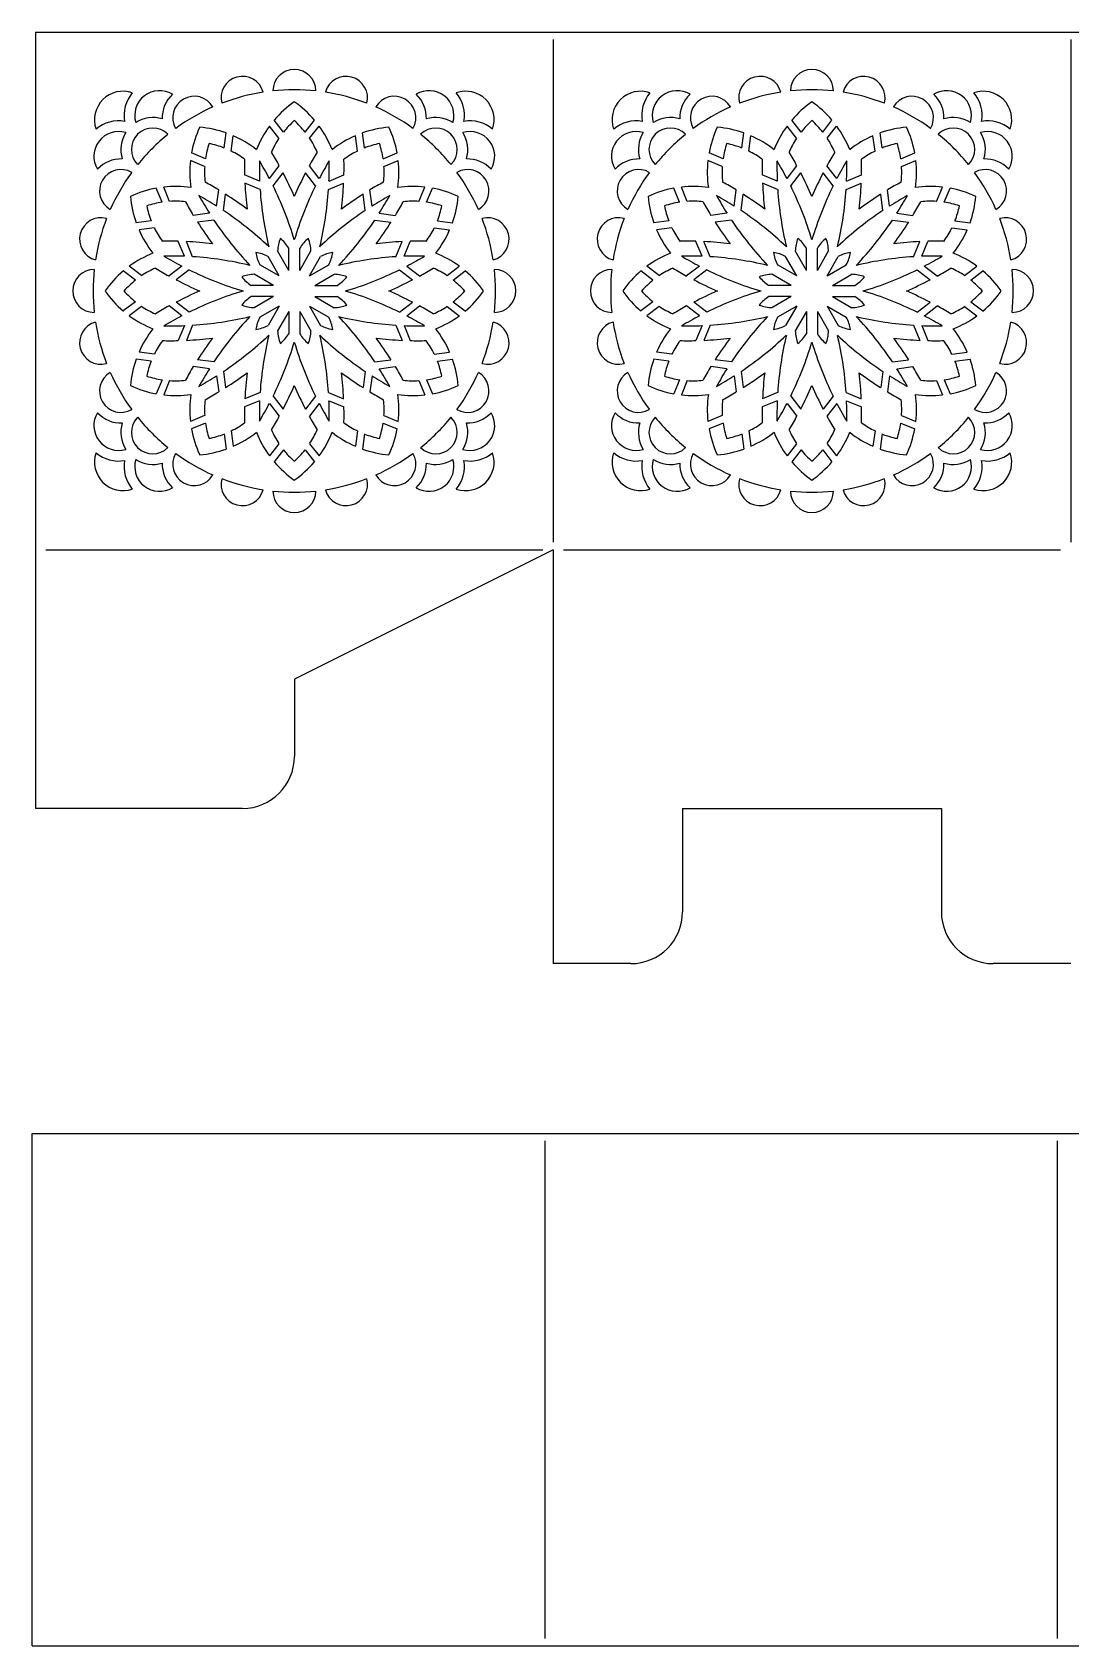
# Model space of a CAD drawing. Extents: x -153 to 133, y 429 to 647.
# Drawn here: x -152.7 to -12.3, y 428.9 to 647.2 of the extents above; entities that cross this region are included whole.
import ezdxf

# ---------------------------------------------------------------- set-up
doc = ezdxf.new("R2010")
doc.units = 0
doc.layers.get('0').update_dxf_attribs({"linetype": 'CONTINUOUS'})

msp = doc.modelspace()

# ---------------------------------------------------------------- linework, layer by layer
for p, q in [((-152.25, 647.23), (-152.25, 542.23)), ((-152.25, 647.23), (127.75, 647.23)), ((-82.25, 646.23), (-82.25, 578.23)), ((-12.25, 646.23), (-12.25, 578.23)), ((-118.72, 633.73), (-119.96, 635.35)), ((-115.79, 633.73), (-114.54, 635.35)), ((-48.72, 633.73), (-49.96, 635.35)), ((-45.79, 633.73), (-44.54, 635.35)), ((-126.74, 631.58), (-126.47, 633.61)), ((-125.79, 631.15), (-125.51, 633.23)), ((-119.33, 632.88), (-120.6, 634.54)), ((-115.18, 632.88), (-113.91, 634.54)), ((-108.72, 631.15), (-109, 633.23)), ((-107.77, 631.58), (-108.04, 633.61)), ((-56.74, 631.58), (-56.47, 633.61)), ((-55.79, 631.15), (-55.51, 633.23)), ((-49.33, 632.88), (-50.6, 634.54)), ((-45.18, 632.88), (-43.91, 634.54)), ((-38.72, 631.15), (-39, 633.23)), ((-37.77, 631.58), (-38.04, 633.61)), ((-129.27, 630.11), (-131.16, 630.9)), ((-105.24, 630.11), (-103.35, 630.9)), ((-59.27, 630.11), (-61.16, 630.9)), ((-35.24, 630.11), (-33.35, 630.9)), ((-129.38, 629.08), (-131.31, 629.88)), ((-120.62, 627.43), (-119.28, 629.17)), ((-113.89, 627.43), (-115.22, 629.17)), ((-105.13, 629.08), (-103.2, 629.88)), ((-59.38, 629.08), (-61.31, 629.88)), ((-50.62, 627.43), (-49.28, 629.17)), ((-43.89, 627.43), (-45.22, 629.17)), ((-35.13, 629.08), (-33.2, 629.88)), ((-121.95, 627.08), (-123.97, 627.92)), ((-121.89, 625.97), (-123.93, 626.82)), ((-120.12, 626.45), (-118.77, 628.2)), ((-114.39, 626.45), (-115.74, 628.2)), ((-112.62, 625.97), (-110.58, 626.82)), ((-112.56, 627.08), (-110.54, 627.92)), ((-51.95, 627.08), (-53.97, 627.92)), ((-51.89, 625.97), (-53.93, 626.82)), ((-50.12, 626.45), (-48.77, 628.2)), ((-44.39, 626.45), (-45.74, 628.2)), ((-42.62, 625.97), (-40.58, 626.82)), ((-42.56, 627.08), (-40.54, 627.92)), ((-135.14, 624.24), (-135.92, 626.14)), ((-134.11, 624.35), (-134.91, 626.29)), ((-127.77, 623.72), (-127.48, 625.89)), ((-126.84, 623.11), (-126.55, 625.31)), ((-107.67, 623.11), (-107.95, 625.31)), ((-106.74, 623.72), (-107.02, 625.89)), ((-100.4, 624.35), (-99.6, 626.29)), ((-99.37, 624.24), (-98.58, 626.14)), ((-65.14, 624.24), (-65.92, 626.14)), ((-64.11, 624.35), (-64.91, 626.29)), ((-57.77, 623.72), (-57.48, 625.89)), ((-56.84, 623.11), (-56.55, 625.31)), ((-37.67, 623.11), (-37.95, 625.31)), ((-36.74, 623.72), (-37.02, 625.89)), ((-30.4, 624.35), (-29.6, 626.29)), ((-29.37, 624.24), (-28.58, 626.14)), ((-128.74, 622.74), (-130.91, 622.46)), ((-105.77, 622.74), (-103.6, 622.46)), ((-58.74, 622.74), (-60.91, 622.46)), ((-35.77, 622.74), (-33.6, 622.46)), ((-136.6, 621.71), (-138.63, 621.44)), ((-136.18, 620.76), (-138.25, 620.49)), ((-128.14, 621.82), (-130.33, 621.53)), ((-106.37, 621.82), (-104.18, 621.53)), ((-98.33, 620.76), (-96.25, 620.49)), ((-97.91, 621.71), (-95.87, 621.44)), ((-66.6, 621.71), (-68.63, 621.44)), ((-66.18, 620.76), (-68.25, 620.49)), ((-58.14, 621.82), (-60.33, 621.53)), ((-36.37, 621.82), (-34.18, 621.53)), ((-28.33, 620.76), (-26.25, 620.49)), ((-27.91, 621.71), (-25.87, 621.44)), ((-132.11, 616.92), (-132.94, 618.94)), ((-131, 616.86), (-131.85, 618.9)), ((-118, 615.02), (-118, 618.04)), ((-116.51, 615.02), (-116.51, 618.04)), ((-103.51, 616.86), (-102.66, 618.9)), ((-102.4, 616.92), (-101.57, 618.94)), ((-62.11, 616.92), (-62.94, 618.94)), ((-61, 616.86), (-61.85, 618.9)), ((-48, 615.02), (-48, 618.04)), ((-46.51, 615.02), (-46.51, 618.04)), ((-33.51, 616.86), (-32.66, 618.9)), ((-32.4, 616.92), (-31.57, 618.94)), ((-137.91, 614.3), (-139.57, 615.58)), ((-132.46, 615.59), (-134.2, 614.26)), ((-119.3, 614.27), (-121.91, 615.78)), ((-119.3, 614.27), (-120.81, 616.89)), ((-118, 615.02), (-119.51, 617.64)), ((-116.51, 615.02), (-115, 617.64)), ((-115.21, 614.27), (-113.7, 616.89)), ((-115.21, 614.27), (-112.6, 615.78)), ((-102.05, 615.59), (-100.31, 614.26)), ((-96.6, 614.3), (-94.94, 615.58)), ((-67.91, 614.3), (-69.57, 615.58)), ((-62.46, 615.59), (-64.2, 614.26)), ((-49.3, 614.27), (-51.91, 615.78)), ((-49.3, 614.27), (-50.81, 616.89)), ((-48, 615.02), (-49.51, 617.64)), ((-46.51, 615.02), (-45, 617.64)), ((-45.21, 614.27), (-43.7, 616.89)), ((-45.21, 614.27), (-42.6, 615.78)), ((-32.05, 615.59), (-30.31, 614.26)), ((-26.6, 614.3), (-24.94, 615.58)), ((-138.75, 613.69), (-140.38, 614.94)), ((-131.48, 615.09), (-133.23, 613.74)), ((-120.05, 612.98), (-122.66, 614.49)), ((-114.46, 612.98), (-111.85, 614.49)), ((-103.03, 615.09), (-101.28, 613.74)), ((-95.76, 613.69), (-94.13, 614.94)), ((-68.75, 613.69), (-70.38, 614.94)), ((-61.48, 615.09), (-63.23, 613.74)), ((-50.05, 612.98), (-52.66, 614.49)), ((-44.46, 612.98), (-41.85, 614.49)), ((-33.03, 615.09), (-31.28, 613.74)), ((-25.76, 613.69), (-24.13, 614.94)), ((-120.05, 612.98), (-123.07, 612.98)), ((-120.05, 611.48), (-123.07, 611.48)), ((-120.05, 611.48), (-122.66, 609.97)), ((-114.46, 612.98), (-111.44, 612.98)), ((-114.46, 611.48), (-111.85, 609.97)), ((-114.46, 611.48), (-111.44, 611.48)), ((-50.05, 612.98), (-53.07, 612.98)), ((-50.05, 611.48), (-53.07, 611.48)), ((-50.05, 611.48), (-52.66, 609.97)), ((-44.46, 612.98), (-41.44, 612.98)), ((-44.46, 611.48), (-41.85, 609.97)), ((-44.46, 611.48), (-41.44, 611.48)), ((-138.75, 610.76), (-140.38, 609.52)), ((-137.91, 610.15), (-139.57, 608.88)), ((-132.46, 608.87), (-134.2, 610.2)), ((-131.48, 609.37), (-133.23, 610.71)), ((-119.3, 610.18), (-121.91, 608.67)), ((-119.3, 610.18), (-120.81, 607.57)), ((-118, 609.43), (-119.51, 606.82)), ((-118, 609.43), (-118, 606.42)), ((-116.51, 609.43), (-116.51, 606.42)), ((-116.51, 609.43), (-115, 606.82)), ((-115.21, 610.18), (-113.7, 607.57)), ((-115.21, 610.18), (-112.6, 608.67)), ((-103.03, 609.37), (-101.28, 610.71)), ((-102.05, 608.87), (-100.31, 610.2)), ((-96.6, 610.15), (-94.94, 608.88)), ((-95.76, 610.76), (-94.13, 609.52)), ((-68.75, 610.76), (-70.38, 609.52)), ((-67.91, 610.15), (-69.57, 608.88)), ((-62.46, 608.87), (-64.2, 610.2)), ((-61.48, 609.37), (-63.23, 610.71)), ((-49.3, 610.18), (-51.91, 608.67)), ((-49.3, 610.18), (-50.81, 607.57)), ((-48, 609.43), (-49.51, 606.82)), ((-48, 609.43), (-48, 606.42)), ((-46.51, 609.43), (-46.51, 606.42)), ((-46.51, 609.43), (-45, 606.82)), ((-45.21, 610.18), (-43.7, 607.57)), ((-45.21, 610.18), (-42.6, 608.67)), ((-33.03, 609.37), (-31.28, 610.71)), ((-32.05, 608.87), (-30.31, 610.2)), ((-26.6, 610.15), (-24.94, 608.88)), ((-25.76, 610.76), (-24.13, 609.52)), ((-132.11, 607.54), (-132.94, 605.51)), ((-131, 607.6), (-131.85, 605.55)), ((-103.51, 607.6), (-102.66, 605.55)), ((-102.4, 607.54), (-101.57, 605.51)), ((-62.11, 607.54), (-62.94, 605.51)), ((-61, 607.6), (-61.85, 605.55)), ((-33.51, 607.6), (-32.66, 605.55)), ((-32.4, 607.54), (-31.57, 605.51)), ((-136.6, 602.75), (-138.63, 603.01)), ((-136.18, 603.7), (-138.25, 603.97)), ((-128.14, 602.64), (-130.33, 602.93)), ((-106.37, 602.64), (-104.18, 602.93)), ((-98.33, 603.7), (-96.25, 603.97)), ((-97.91, 602.75), (-95.87, 603.01)), ((-66.6, 602.75), (-68.63, 603.01)), ((-66.18, 603.7), (-68.25, 603.97)), ((-58.14, 602.64), (-60.33, 602.93)), ((-36.37, 602.64), (-34.18, 602.93)), ((-28.33, 603.7), (-26.25, 603.97)), ((-27.91, 602.75), (-25.87, 603.01)), ((-128.74, 601.71), (-130.91, 602)), ((-127.77, 600.74), (-127.48, 598.57)), ((-126.84, 601.34), (-126.55, 599.15)), ((-107.67, 601.34), (-107.95, 599.15)), ((-106.74, 600.74), (-107.02, 598.57)), ((-105.77, 601.71), (-103.6, 602)), ((-58.74, 601.71), (-60.91, 602)), ((-57.77, 600.74), (-57.48, 598.57)), ((-56.84, 601.34), (-56.55, 599.15)), ((-37.67, 601.34), (-37.95, 599.15)), ((-36.74, 600.74), (-37.02, 598.57)), ((-35.77, 601.71), (-33.6, 602)), ((-135.14, 600.21), (-135.92, 598.32)), ((-134.11, 600.1), (-134.91, 598.17)), ((-121.89, 598.48), (-123.93, 597.63)), ((-112.62, 598.48), (-110.58, 597.63)), ((-100.4, 600.1), (-99.6, 598.17)), ((-99.37, 600.21), (-98.58, 598.32)), ((-65.14, 600.21), (-65.92, 598.32)), ((-64.11, 600.1), (-64.91, 598.17)), ((-51.89, 598.48), (-53.93, 597.63)), ((-42.62, 598.48), (-40.58, 597.63)), ((-30.4, 600.1), (-29.6, 598.17)), ((-29.37, 600.21), (-28.58, 598.32)), ((-121.95, 597.38), (-123.97, 596.54)), ((-120.62, 597.02), (-119.28, 595.28)), ((-120.12, 598.01), (-118.77, 596.25)), ((-114.39, 598.01), (-115.74, 596.25)), ((-113.89, 597.02), (-115.22, 595.28)), ((-112.56, 597.38), (-110.54, 596.54)), ((-51.95, 597.38), (-53.97, 596.54)), ((-50.62, 597.02), (-49.28, 595.28)), ((-50.12, 598.01), (-48.77, 596.25)), ((-44.39, 598.01), (-45.74, 596.25)), ((-43.89, 597.02), (-45.22, 595.28)), ((-42.56, 597.38), (-40.54, 596.54)), ((-129.38, 595.38), (-131.31, 594.58)), ((-129.27, 594.34), (-131.16, 593.56)), ((-105.24, 594.34), (-103.35, 593.56)), ((-105.13, 595.38), (-103.2, 594.58)), ((-59.38, 595.38), (-61.31, 594.58)), ((-59.27, 594.34), (-61.16, 593.56)), ((-35.24, 594.34), (-33.35, 593.56)), ((-35.13, 595.38), (-33.2, 594.58)), ((-126.74, 592.88), (-126.47, 590.85)), ((-125.79, 593.3), (-125.51, 591.23)), ((-119.33, 591.57), (-120.6, 589.91)), ((-115.18, 591.57), (-113.91, 589.91)), ((-108.72, 593.3), (-109, 591.23)), ((-107.77, 592.88), (-108.04, 590.85)), ((-56.74, 592.88), (-56.47, 590.85)), ((-55.79, 593.3), (-55.51, 591.23)), ((-49.33, 591.57), (-50.6, 589.91)), ((-45.18, 591.57), (-43.91, 589.91)), ((-38.72, 593.3), (-39, 591.23)), ((-37.77, 592.88), (-38.04, 590.85)), ((-118.72, 590.73), (-119.96, 589.11)), ((-115.79, 590.73), (-114.54, 589.11)), ((-48.72, 590.73), (-49.96, 589.11)), ((-45.79, 590.73), (-44.54, 589.11)), ((-150.85, 577.23), (-83.65, 577.23)), ((-82.25, 577.23), (-117.25, 559.73)), ((-82.25, 577.23), (-82.25, 521.23)), ((-80.85, 577.23), (-13.65, 577.23)), ((-117.25, 559.73), (-117.25, 549.23)), ((-124.25, 542.23), (-152.25, 542.23)), ((-64.75, 542.23), (-29.75, 542.23)), ((-64.75, 542.23), (-64.75, 528.23)), ((-29.75, 542.23), (-29.75, 528.23)), ((-71.75, 521.23), (-82.25, 521.23)), ((-12.25, 521.23), (-22.75, 521.23)), ((-152.69, 428.95), (-152.69, 498.25)), ((-152.69, 498.25), (124.51, 498.25)), ((-83.39, 497.26), (-83.39, 429.94)), ((-14.09, 497.26), (-14.09, 429.94)), ((-152.69, 428.95), (124.51, 428.95))]:
    msp.add_line(p, q)
for centre, radius, start, end in [((-117.25, 639.29), 2.9, 0.0842, 179.9158), ((-47.25, 639.29), 2.9, 0.0842, 179.9158), ((-124.26, 638.37), 2.9, 15.0842, 194.9158), ((-110.25, 638.37), 2.9, 345.0842, 164.9158), ((-54.26, 638.37), 2.9, 15.0842, 194.9158), ((-40.25, 638.37), 2.9, 345.0842, 164.9158), ((-140.42, 635.39), 3.86, 70.9385, 199.0615), ((-135.48, 635.97), 4.79, 140.2347, 189.7128), ((-135.48, 635.97), 3.36, 58.6509, 196.3491), ((-130.79, 635.67), 4.33, 132.834, 182.1938), ((-130.79, 635.67), 2.9, 30.0842, 209.9158), ((-117.25, 612.23), 27.22, 98.8875, 111.1125), ((-117.25, 612.23), 27.22, 83.8875, 96.1125), ((-109, 626.02), 14.4, 124.9798, 139.5945), ((-125.51, 626.02), 14.4, 40.4055, 55.0202), ((-117.25, 612.23), 27.22, 68.8875, 81.1125), ((-103.72, 635.67), 2.9, 330.0842, 149.9158), ((-99.03, 635.97), 3.36, 343.6509, 121.3491), ((-103.72, 635.67), 4.33, 357.8062, 47.166), ((-94.09, 635.39), 3.86, 340.9385, 109.0615), ((-99.03, 635.97), 4.79, 350.2872, 39.7653), ((-70.42, 635.39), 3.86, 70.9385, 199.0615), ((-65.48, 635.97), 4.79, 140.2347, 189.7128), ((-65.48, 635.97), 3.36, 58.6509, 196.3491), ((-60.79, 635.67), 4.33, 132.834, 182.1938), ((-60.79, 635.67), 2.9, 30.0842, 209.9158), ((-47.25, 612.23), 27.22, 98.8875, 111.1125), ((-47.25, 612.23), 27.22, 83.8875, 96.1125), ((-39, 626.02), 14.4, 124.9798, 139.5945), ((-55.51, 626.02), 14.4, 40.4055, 55.0202), ((-47.25, 612.23), 27.22, 68.8875, 81.1125), ((-33.72, 635.67), 2.9, 330.0842, 149.9158), ((-29.03, 635.97), 3.36, 343.6509, 121.3491), ((-33.72, 635.67), 4.33, 357.8062, 47.166), ((-24.09, 635.39), 3.86, 340.9385, 109.0615), ((-29.03, 635.97), 4.79, 350.2872, 39.7653), ((-141, 630.45), 4.79, 80.2872, 129.7653), ((-136.39, 631.37), 4.33, 72.8062, 122.166), ((-117.25, 612.23), 27.22, 113.8875, 126.1125), ((-109, 626.02), 12.4, 131.7202, 141.5785), ((-125.51, 626.02), 12.4, 38.4215, 48.2798), ((-117.25, 612.23), 27.22, 53.8875, 66.1125), ((-98.12, 631.37), 4.33, 57.834, 107.1938), ((-93.51, 630.45), 4.79, 50.2347, 99.7128), ((-71, 630.45), 4.79, 80.2872, 129.7653), ((-66.39, 631.37), 4.33, 72.8062, 122.166), ((-47.25, 612.23), 27.22, 113.8875, 126.1125), ((-39, 626.02), 12.4, 131.7202, 141.5785), ((-55.51, 626.02), 12.4, 38.4215, 48.2798), ((-47.25, 612.23), 27.22, 53.8875, 66.1125), ((-28.12, 631.37), 4.33, 57.834, 107.1938), ((-23.51, 630.45), 4.79, 50.2347, 99.7128), ((-141, 630.45), 3.36, 73.6509, 211.3491), ((-136.39, 631.37), 4.33, 147.834, 197.1938), ((-136.39, 631.37), 2.9, 45.0842, 224.9158), ((-117.25, 612.23), 27.22, 128.8875, 141.1125), ((-117, 628.3), 14.4, 154.9798, 169.5945), ((-131.3, 620.04), 14.4, 70.4055, 85.0202), ((-131.3, 620.04), 14.4, 51.715, 66.3112), ((-109, 626.02), 14.4, 143.6888, 158.285), ((-125.51, 626.02), 14.4, 21.715, 36.3112), ((-103.21, 620.04), 14.4, 113.6888, 128.285), ((-103.21, 620.04), 14.4, 94.9798, 109.5945), ((-117.51, 628.3), 14.4, 10.4055, 25.0202), ((-98.12, 631.37), 2.9, 315.0842, 134.9158), ((-117.25, 612.23), 27.22, 38.8875, 51.1125), ((-93.51, 630.45), 3.36, 328.6509, 106.3491), ((-98.12, 631.37), 4.33, 342.8062, 32.166), ((-71, 630.45), 3.36, 73.6509, 211.3491), ((-66.39, 631.37), 4.33, 147.834, 197.1938), ((-66.39, 631.37), 2.9, 45.0842, 224.9158), ((-47.25, 612.23), 27.22, 128.8875, 141.1125), ((-47, 628.3), 14.4, 154.9798, 169.5945), ((-61.3, 620.04), 14.4, 70.4055, 85.0202), ((-61.3, 620.04), 14.4, 51.715, 66.3112), ((-39, 626.02), 14.4, 143.6888, 158.285), ((-55.51, 626.02), 14.4, 21.715, 36.3112), ((-33.21, 620.04), 14.4, 113.6888, 128.285), ((-33.21, 620.04), 14.4, 94.9798, 109.5945), ((-47.51, 628.3), 14.4, 10.4055, 25.0202), ((-28.12, 631.37), 2.9, 315.0842, 134.9158), ((-47.25, 612.23), 27.22, 38.8875, 51.1125), ((-23.51, 630.45), 3.36, 328.6509, 106.3491), ((-28.12, 631.37), 4.33, 342.8062, 32.166), ((-117, 628.3), 12.4, 161.7202, 171.5785), ((-131.3, 620.04), 12.4, 68.4215, 78.2798), ((-131.3, 620.04), 12.4, 53.7863, 63.6148), ((-109, 626.02), 12.4, 146.3852, 156.2137), ((-161.83, 605.87), 48.51, 28.7036, 31.224), ((-72.68, 605.87), 48.51, 148.776, 151.2964), ((-125.51, 626.02), 12.4, 23.7863, 33.6148), ((-103.21, 620.04), 12.4, 116.3852, 126.2137), ((-103.21, 620.04), 12.4, 101.7202, 111.5785), ((-117.51, 628.3), 12.4, 8.4215, 18.2798), ((-47, 628.3), 12.4, 161.7202, 171.5785), ((-61.3, 620.04), 12.4, 68.4215, 78.2798), ((-61.3, 620.04), 12.4, 53.7863, 63.6148), ((-39, 626.02), 12.4, 146.3852, 156.2137), ((-91.83, 605.87), 48.51, 28.7036, 31.224), ((-2.68, 605.87), 48.51, 148.776, 151.2964), ((-55.51, 626.02), 12.4, 23.7863, 33.6148), ((-33.21, 620.04), 12.4, 116.3852, 126.2137), ((-33.21, 620.04), 12.4, 101.7202, 111.5785), ((-47.51, 628.3), 12.4, 8.4215, 18.2798), ((-140.69, 625.76), 4.33, 87.8062, 137.166), ((-140.69, 625.76), 2.9, 60.0842, 239.9158), ((-117, 628.3), 14.4, 173.6888, 188.285), ((-117, 628.3), 12.4, 176.3852, 186.2137), ((-75.47, 629.01), 48.51, 178.776, 181.2964), ((-75.47, 629.01), 46.51, 178.9613, 182.3852), ((-161.83, 605.87), 46.51, 27.6148, 31.0387), ((-72.68, 605.87), 46.51, 148.9613, 152.3852), ((-159.04, 629.01), 46.51, 357.6148, 1.0387), ((-159.04, 629.01), 48.51, 358.7036, 1.224), ((-117.51, 628.3), 12.4, 353.7863, 3.6148), ((-117.51, 628.3), 14.4, 351.715, 6.3112), ((-93.82, 625.76), 2.9, 300.0842, 119.9158), ((-93.82, 625.76), 4.33, 42.834, 92.1938), ((-70.69, 625.76), 4.33, 87.8062, 137.166), ((-70.69, 625.76), 2.9, 60.0842, 239.9158), ((-47, 628.3), 14.4, 173.6888, 188.285), ((-47, 628.3), 12.4, 176.3852, 186.2137), ((-5.47, 629.01), 48.51, 178.776, 181.2964), ((-5.47, 629.01), 46.51, 178.9613, 182.3852), ((-91.83, 605.87), 46.51, 27.6148, 31.0387), ((-2.68, 605.87), 46.51, 148.9613, 152.3852), ((-89.04, 629.01), 46.51, 357.6148, 1.0387), ((-89.04, 629.01), 48.51, 358.7036, 1.224), ((-47.51, 628.3), 12.4, 353.7863, 3.6148), ((-47.51, 628.3), 14.4, 351.715, 6.3112), ((-23.82, 625.76), 2.9, 300.0842, 119.9158), ((-23.82, 625.76), 4.33, 42.834, 92.1938), ((-117.25, 612.23), 27.22, 143.8875, 156.1125), ((-152.68, 584.44), 48.51, 58.7036, 61.224), ((-75.47, 629.01), 48.51, 182.5907, 186.775), ((-161.83, 605.87), 48.51, 23.225, 27.4093), ((-72.68, 605.87), 48.51, 152.5907, 156.775), ((-159.04, 629.01), 48.51, 353.225, 357.4093), ((-81.83, 584.44), 48.51, 118.776, 121.2964), ((-117.25, 612.23), 27.22, 23.8875, 36.1125), ((-47.25, 612.23), 27.22, 143.8875, 156.1125), ((-82.68, 584.44), 48.51, 58.7036, 61.224), ((-5.47, 629.01), 48.51, 182.5907, 186.775), ((-91.83, 605.87), 48.51, 23.225, 27.4093), ((-2.68, 605.87), 48.51, 152.5907, 156.775), ((-89.04, 629.01), 48.51, 353.225, 357.4093), ((-11.83, 584.44), 48.51, 118.776, 121.2964), ((-47.25, 612.23), 27.22, 23.8875, 36.1125), ((-133.32, 611.97), 14.4, 100.4055, 115.0202), ((-125.07, 626.27), 14.4, 184.9798, 199.5945), ((-133.32, 611.97), 14.4, 81.715, 96.3112), ((-133.32, 611.97), 12.4, 83.7863, 93.6148), ((-89.46, 647.66), 48.51, 208.776, 211.2964), ((-152.68, 584.44), 46.51, 57.6148, 61.0387), ((-89.46, 647.66), 46.51, 208.9613, 212.3852), ((-152.68, 584.44), 48.51, 53.225, 57.4093), ((-75.47, 629.01), 46.51, 183.7475, 193.4113), ((-161.83, 605.87), 46.51, 16.5887, 26.2525), ((-72.68, 605.87), 46.51, 153.7475, 163.4113), ((-159.04, 629.01), 46.51, 346.5887, 356.2525), ((-81.83, 584.44), 48.51, 122.5907, 126.775), ((-81.83, 584.44), 46.51, 118.9613, 122.3852), ((-145.04, 647.66), 46.51, 327.6148, 331.0387), ((-145.04, 647.66), 48.51, 328.7036, 331.224), ((-101.18, 611.97), 14.4, 83.6888, 98.285), ((-101.18, 611.97), 12.4, 86.3852, 96.2137), ((-101.18, 611.97), 14.4, 64.9798, 79.5945), ((-109.44, 626.27), 14.4, 340.4055, 355.0202), ((-63.32, 611.97), 14.4, 100.4055, 115.0202), ((-55.07, 626.27), 14.4, 184.9798, 199.5945), ((-63.32, 611.97), 14.4, 81.715, 96.3112), ((-63.32, 611.97), 12.4, 83.7863, 93.6148), ((-19.46, 647.66), 48.51, 208.776, 211.2964), ((-82.68, 584.44), 46.51, 57.6148, 61.0387), ((-19.46, 647.66), 46.51, 208.9613, 212.3852), ((-82.68, 584.44), 48.51, 53.225, 57.4093), ((-5.47, 629.01), 46.51, 183.7475, 193.4113), ((-91.83, 605.87), 46.51, 16.5887, 26.2525), ((-2.68, 605.87), 46.51, 153.7475, 163.4113), ((-89.04, 629.01), 46.51, 346.5887, 356.2525), ((-11.83, 584.44), 48.51, 122.5907, 126.775), ((-11.83, 584.44), 46.51, 118.9613, 122.3852), ((-75.04, 647.66), 46.51, 327.6148, 331.0387), ((-75.04, 647.66), 48.51, 328.7036, 331.224), ((-31.18, 611.97), 14.4, 83.6888, 98.285), ((-31.18, 611.97), 12.4, 86.3852, 96.2137), ((-31.18, 611.97), 14.4, 64.9798, 79.5945), ((-39.44, 626.27), 14.4, 340.4055, 355.0202), ((-143.4, 619.23), 2.9, 75.0842, 254.9158), ((-133.32, 611.97), 12.4, 98.4215, 108.2798), ((-125.07, 626.27), 12.4, 191.7202, 201.5785), ((-152.68, 584.44), 46.51, 46.5887, 56.2525), ((-81.83, 584.44), 46.51, 123.7475, 133.4113), ((-101.18, 611.97), 12.4, 71.7202, 81.5785), ((-109.44, 626.27), 12.4, 338.4215, 348.2798), ((-91.11, 619.23), 2.9, 285.0842, 104.9158), ((-73.4, 619.23), 2.9, 75.0842, 254.9158), ((-63.32, 611.97), 12.4, 98.4215, 108.2798), ((-55.07, 626.27), 12.4, 191.7202, 201.5785), ((-82.68, 584.44), 46.51, 46.5887, 56.2525), ((-11.83, 584.44), 46.51, 123.7475, 133.4113), ((-31.18, 611.97), 12.4, 71.7202, 81.5785), ((-39.44, 626.27), 12.4, 338.4215, 348.2798), ((-21.11, 619.23), 2.9, 285.0842, 104.9158), ((-117.25, 612.23), 27.22, 158.8875, 171.1125), ((-125.07, 626.27), 14.4, 203.6888, 218.285), ((-125.07, 626.27), 12.4, 206.3852, 216.2137), ((-89.46, 647.66), 48.51, 212.5907, 216.775), ((-89.46, 647.66), 46.51, 213.7475, 223.4113), ((-145.04, 647.66), 46.51, 316.5887, 326.2525), ((-145.04, 647.66), 48.51, 323.225, 327.4093), ((-109.44, 626.27), 12.4, 323.7863, 333.6148), ((-109.44, 626.27), 14.4, 321.715, 336.3112), ((-117.25, 612.23), 27.22, 8.8875, 21.1125), ((-47.25, 612.23), 27.22, 158.8875, 171.1125), ((-55.07, 626.27), 14.4, 203.6888, 218.285), ((-55.07, 626.27), 12.4, 206.3852, 216.2137), ((-19.46, 647.66), 48.51, 212.5907, 216.775), ((-19.46, 647.66), 46.51, 213.7475, 223.4113), ((-75.04, 647.66), 46.51, 316.5887, 326.2525), ((-75.04, 647.66), 48.51, 323.225, 327.4093), ((-39.44, 626.27), 12.4, 323.7863, 333.6148), ((-39.44, 626.27), 14.4, 321.715, 336.3112), ((-47.25, 612.23), 27.22, 8.8875, 21.1125), ((-134.04, 570.45), 48.51, 88.7036, 91.224), ((-134.04, 570.45), 48.51, 83.225, 87.4093), ((-114.33, 617.46), 5.18, 158.7064, 178.0817), ((-122.4, 615.3), 5.18, 31.9183, 51.2936), ((-112.11, 615.3), 5.18, 128.7064, 148.0817), ((-120.18, 617.46), 5.18, 1.9183, 21.2936), ((-100.47, 570.45), 48.51, 92.5907, 96.775), ((-100.47, 570.45), 48.51, 88.776, 91.2964), ((-64.04, 570.45), 48.51, 88.7036, 91.224), ((-64.04, 570.45), 48.51, 83.225, 87.4093), ((-44.33, 617.46), 5.18, 158.7064, 178.0817), ((-52.4, 615.3), 5.18, 31.9183, 51.2936), ((-42.11, 615.3), 5.18, 128.7064, 148.0817), ((-50.18, 617.46), 5.18, 1.9183, 21.2936), ((-30.47, 570.45), 48.51, 92.5907, 96.775), ((-30.47, 570.45), 48.51, 88.776, 91.2964), ((-131.04, 603.97), 14.4, 111.715, 126.3112), ((-134.04, 570.45), 46.51, 87.6148, 91.0387), ((-110.9, 656.8), 46.51, 238.9613, 242.3852), ((-134.04, 570.45), 46.51, 76.5887, 86.2525), ((-123.25, 612.32), 5.18, 61.9183, 81.2936), ((-117.34, 618.22), 5.18, 188.7064, 208.0817), ((-111.26, 612.32), 5.18, 98.7064, 118.0817), ((-117.17, 618.22), 5.18, 331.9183, 351.2936), ((-100.47, 570.45), 46.51, 93.7475, 103.4113), ((-100.47, 570.45), 46.51, 88.9613, 92.3852), ((-123.61, 656.8), 46.51, 297.6148, 301.0387), ((-103.46, 603.97), 14.4, 53.6888, 68.285), ((-61.04, 603.97), 14.4, 111.715, 126.3112), ((-64.04, 570.45), 46.51, 87.6148, 91.0387), ((-40.9, 656.8), 46.51, 238.9613, 242.3852), ((-64.04, 570.45), 46.51, 76.5887, 86.2525), ((-53.25, 612.32), 5.18, 61.9183, 81.2936), ((-47.34, 618.22), 5.18, 188.7064, 208.0817), ((-41.26, 612.32), 5.18, 98.7064, 118.0817), ((-47.17, 618.22), 5.18, 331.9183, 351.2936), ((-30.47, 570.45), 46.51, 93.7475, 103.4113), ((-30.47, 570.45), 46.51, 88.9613, 92.3852), ((-53.61, 656.8), 46.51, 297.6148, 301.0387), ((-33.46, 603.97), 14.4, 53.6888, 68.285), ((-144.32, 612.23), 2.9, 90.0842, 269.9158), ((-117.25, 612.23), 27.22, 173.8875, 186.1125), ((-131.04, 603.97), 14.4, 130.4055, 145.0202), ((-131.04, 603.97), 12.4, 128.4215, 138.2798), ((-131.04, 603.97), 12.4, 113.7863, 123.6148), ((-110.9, 656.8), 48.51, 238.776, 241.2964), ((-110.9, 656.8), 48.51, 242.5907, 246.775), ((-110.9, 656.8), 46.51, 243.7475, 253.4113), ((-122.49, 609.31), 5.18, 91.9183, 111.2936), ((-120.33, 617.38), 5.18, 218.7064, 238.0817), ((-112.02, 609.31), 5.18, 68.7064, 88.0817), ((-114.18, 617.38), 5.18, 301.9183, 321.2936), ((-123.61, 656.8), 46.51, 286.5887, 296.2525), ((-123.61, 656.8), 48.51, 293.225, 297.4093), ((-123.61, 656.8), 48.51, 298.7036, 301.224), ((-103.46, 603.97), 12.4, 56.3852, 66.2137), ((-103.46, 603.97), 12.4, 41.7202, 51.5785), ((-103.46, 603.97), 14.4, 34.9798, 49.5945), ((-90.19, 612.23), 2.9, 270.0842, 89.9158), ((-117.25, 612.23), 27.22, 353.8875, 6.1125), ((-74.32, 612.23), 2.9, 90.0842, 269.9158), ((-47.25, 612.23), 27.22, 173.8875, 186.1125), ((-61.04, 603.97), 14.4, 130.4055, 145.0202), ((-61.04, 603.97), 12.4, 128.4215, 138.2798), ((-61.04, 603.97), 12.4, 113.7863, 123.6148), ((-40.9, 656.8), 48.51, 238.776, 241.2964), ((-40.9, 656.8), 48.51, 242.5907, 246.775), ((-40.9, 656.8), 46.51, 243.7475, 253.4113), ((-52.49, 609.31), 5.18, 91.9183, 111.2936), ((-50.33, 617.38), 5.18, 218.7064, 238.0817), ((-42.02, 609.31), 5.18, 68.7064, 88.0817), ((-44.18, 617.38), 5.18, 301.9183, 321.2936), ((-53.61, 656.8), 46.51, 286.5887, 296.2525), ((-53.61, 656.8), 48.51, 293.225, 297.4093), ((-53.61, 656.8), 48.51, 298.7036, 301.224), ((-33.46, 603.97), 12.4, 56.3852, 66.2137), ((-33.46, 603.97), 12.4, 41.7202, 51.5785), ((-33.46, 603.97), 14.4, 34.9798, 49.5945), ((-20.19, 612.23), 2.9, 270.0842, 89.9158), ((-47.25, 612.23), 27.22, 353.8875, 6.1125), ((-131.04, 620.48), 14.4, 214.9798, 229.5945), ((-131.04, 620.48), 12.4, 221.7202, 231.5785), ((-110.9, 567.65), 48.51, 113.225, 117.4093), ((-110.9, 567.65), 46.51, 106.5887, 116.2525), ((-120.33, 607.08), 5.18, 121.9183, 141.2936), ((-114.18, 607.08), 5.18, 38.7064, 58.0817), ((-123.61, 567.65), 46.51, 63.7475, 73.4113), ((-123.61, 567.65), 48.51, 62.5907, 66.775), ((-103.46, 620.48), 12.4, 308.4215, 318.2798), ((-103.46, 620.48), 14.4, 310.4055, 325.0202), ((-61.04, 620.48), 14.4, 214.9798, 229.5945), ((-61.04, 620.48), 12.4, 221.7202, 231.5785), ((-40.9, 567.65), 48.51, 113.225, 117.4093), ((-40.9, 567.65), 46.51, 106.5887, 116.2525), ((-50.33, 607.08), 5.18, 121.9183, 141.2936), ((-44.18, 607.08), 5.18, 38.7064, 58.0817), ((-53.61, 567.65), 46.51, 63.7475, 73.4113), ((-53.61, 567.65), 48.51, 62.5907, 66.775), ((-33.46, 620.48), 12.4, 308.4215, 318.2798), ((-33.46, 620.48), 14.4, 310.4055, 325.0202), ((-131.04, 620.48), 12.4, 236.3852, 246.2137), ((-110.9, 567.65), 48.51, 118.7036, 121.224), ((-122.49, 615.15), 5.18, 248.7064, 268.0817), ((-112.02, 615.15), 5.18, 271.9183, 291.2936), ((-123.61, 567.65), 48.51, 58.776, 61.2964), ((-103.46, 620.48), 12.4, 293.7863, 303.6148), ((-61.04, 620.48), 12.4, 236.3852, 246.2137), ((-40.9, 567.65), 48.51, 118.7036, 121.224), ((-52.49, 615.15), 5.18, 248.7064, 268.0817), ((-42.02, 615.15), 5.18, 271.9183, 291.2936), ((-53.61, 567.65), 48.51, 58.776, 61.2964), ((-33.46, 620.48), 12.4, 293.7863, 303.6148), ((-143.4, 605.22), 2.9, 105.0842, 284.9158), ((-117.25, 612.23), 27.22, 188.8875, 201.1125), ((-131.04, 620.48), 14.4, 233.6888, 248.285), ((-125.07, 598.18), 14.4, 141.715, 156.3112), ((-110.9, 567.65), 46.51, 117.6148, 121.0387), ((-134.04, 654.01), 46.51, 268.9613, 272.3852), ((-134.04, 654.01), 46.51, 273.7475, 283.4113), ((-89.46, 576.8), 46.51, 136.5887, 146.2525), ((-117.34, 606.23), 5.18, 151.9183, 171.2936), ((-123.25, 612.14), 5.18, 278.7064, 298.0817), ((-114.33, 606.99), 5.18, 181.9183, 201.2936), ((-120.18, 606.99), 5.18, 338.7064, 358.0817), ((-111.26, 612.14), 5.18, 241.9183, 261.2936), ((-117.17, 606.23), 5.18, 8.7064, 28.0817), ((-145.04, 576.8), 46.51, 33.7475, 43.4113), ((-100.47, 654.01), 46.51, 256.5887, 266.2525), ((-100.47, 654.01), 46.51, 267.6148, 271.0387), ((-123.61, 567.65), 46.51, 58.9613, 62.3852), ((-103.46, 620.48), 14.4, 291.715, 306.3112), ((-109.44, 598.18), 14.4, 23.6888, 38.285), ((-91.11, 605.22), 2.9, 255.0842, 74.9158), ((-117.25, 612.23), 27.22, 338.8875, 351.1125), ((-73.4, 605.22), 2.9, 105.0842, 284.9158), ((-47.25, 612.23), 27.22, 188.8875, 201.1125), ((-61.04, 620.48), 14.4, 233.6888, 248.285), ((-55.07, 598.18), 14.4, 141.715, 156.3112), ((-40.9, 567.65), 46.51, 117.6148, 121.0387), ((-64.04, 654.01), 46.51, 268.9613, 272.3852), ((-64.04, 654.01), 46.51, 273.7475, 283.4113), ((-19.46, 576.8), 46.51, 136.5887, 146.2525), ((-47.34, 606.23), 5.18, 151.9183, 171.2936), ((-53.25, 612.14), 5.18, 278.7064, 298.0817), ((-44.33, 606.99), 5.18, 181.9183, 201.2936), ((-50.18, 606.99), 5.18, 338.7064, 358.0817), ((-41.26, 612.14), 5.18, 241.9183, 261.2936), ((-47.17, 606.23), 5.18, 8.7064, 28.0817), ((-75.04, 576.8), 46.51, 33.7475, 43.4113), ((-30.47, 654.01), 46.51, 256.5887, 266.2525), ((-30.47, 654.01), 46.51, 267.6148, 271.0387), ((-53.61, 567.65), 46.51, 58.9613, 62.3852), ((-33.46, 620.48), 14.4, 291.715, 306.3112), ((-39.44, 598.18), 14.4, 23.6888, 38.285), ((-21.11, 605.22), 2.9, 255.0842, 74.9158), ((-47.25, 612.23), 27.22, 338.8875, 351.1125), ((-125.07, 598.18), 12.4, 143.7863, 153.6148), ((-134.04, 654.01), 48.51, 268.776, 271.2964), ((-134.04, 654.01), 48.51, 272.5907, 276.775), ((-89.46, 576.8), 48.51, 143.225, 147.4093), ((-152.68, 640.02), 46.51, 303.7475, 313.4113), ((-75.47, 595.44), 46.51, 166.5887, 176.2525), ((-161.83, 618.58), 46.51, 333.7475, 343.4113), ((-122.4, 609.16), 5.18, 308.7064, 328.0817), ((-72.68, 618.58), 46.51, 196.5887, 206.2525), ((-112.11, 609.16), 5.18, 211.9183, 231.2936), ((-159.04, 595.44), 46.51, 3.7475, 13.4113), ((-81.83, 640.02), 46.51, 226.5887, 236.2525), ((-145.04, 576.8), 48.51, 32.5907, 36.775), ((-100.47, 654.01), 48.51, 263.225, 267.4093), ((-100.47, 654.01), 48.51, 268.7036, 271.224), ((-109.44, 598.18), 12.4, 26.3852, 36.2137), ((-55.07, 598.18), 12.4, 143.7863, 153.6148), ((-64.04, 654.01), 48.51, 268.776, 271.2964), ((-64.04, 654.01), 48.51, 272.5907, 276.775), ((-19.46, 576.8), 48.51, 143.225, 147.4093), ((-82.68, 640.02), 46.51, 303.7475, 313.4113), ((-5.47, 595.44), 46.51, 166.5887, 176.2525), ((-91.83, 618.58), 46.51, 333.7475, 343.4113), ((-52.4, 609.16), 5.18, 308.7064, 328.0817), ((-2.68, 618.58), 46.51, 196.5887, 206.2525), ((-42.11, 609.16), 5.18, 211.9183, 231.2936), ((-89.04, 595.44), 46.51, 3.7475, 13.4113), ((-11.83, 640.02), 46.51, 226.5887, 236.2525), ((-75.04, 576.8), 48.51, 32.5907, 36.775), ((-30.47, 654.01), 48.51, 263.225, 267.4093), ((-30.47, 654.01), 48.51, 268.7036, 271.224), ((-39.44, 598.18), 12.4, 26.3852, 36.2137), ((-125.07, 598.18), 14.4, 160.4055, 175.0202), ((-125.07, 598.18), 12.4, 158.4215, 168.2798), ((-109.44, 598.18), 12.4, 11.7202, 21.5785), ((-109.44, 598.18), 14.4, 4.9798, 19.5945), ((-55.07, 598.18), 14.4, 160.4055, 175.0202), ((-55.07, 598.18), 12.4, 158.4215, 168.2798), ((-39.44, 598.18), 12.4, 11.7202, 21.5785), ((-39.44, 598.18), 14.4, 4.9798, 19.5945), ((-140.69, 598.7), 2.9, 120.0842, 299.9158), ((-117.25, 612.23), 27.22, 203.8875, 216.1125), ((-133.32, 612.48), 12.4, 251.7202, 261.5785), ((-89.46, 576.8), 48.51, 148.7036, 151.224), ((-89.46, 576.8), 46.51, 147.6148, 151.0387), ((-152.68, 640.02), 46.51, 298.9613, 302.3852), ((-152.68, 640.02), 48.51, 302.5907, 306.775), ((-75.47, 595.44), 48.51, 173.225, 177.4093), ((-159.04, 595.44), 48.51, 2.5907, 6.775), ((-81.83, 640.02), 48.51, 233.225, 237.4093), ((-81.83, 640.02), 46.51, 237.6148, 241.0387), ((-145.04, 576.8), 46.51, 28.9613, 32.3852), ((-145.04, 576.8), 48.51, 28.776, 31.2964), ((-101.18, 612.48), 12.4, 278.4215, 288.2798), ((-93.82, 598.7), 2.9, 240.0842, 59.9158), ((-117.25, 612.23), 27.22, 323.8875, 336.1125), ((-70.69, 598.7), 2.9, 120.0842, 299.9158), ((-47.25, 612.23), 27.22, 203.8875, 216.1125), ((-63.32, 612.48), 12.4, 251.7202, 261.5785), ((-19.46, 576.8), 48.51, 148.7036, 151.224), ((-19.46, 576.8), 46.51, 147.6148, 151.0387), ((-82.68, 640.02), 46.51, 298.9613, 302.3852), ((-82.68, 640.02), 48.51, 302.5907, 306.775), ((-5.47, 595.44), 48.51, 173.225, 177.4093), ((-89.04, 595.44), 48.51, 2.5907, 6.775), ((-11.83, 640.02), 48.51, 233.225, 237.4093), ((-11.83, 640.02), 46.51, 237.6148, 241.0387), ((-75.04, 576.8), 46.51, 28.9613, 32.3852), ((-75.04, 576.8), 48.51, 28.776, 31.2964), ((-31.18, 612.48), 12.4, 278.4215, 288.2798), ((-23.82, 598.7), 2.9, 240.0842, 59.9158), ((-47.25, 612.23), 27.22, 323.8875, 336.1125), ((-133.32, 612.48), 14.4, 244.9798, 259.5945), ((-133.32, 612.48), 14.4, 263.6888, 278.285), ((-133.32, 612.48), 12.4, 266.3852, 276.2137), ((-117, 596.16), 14.4, 171.715, 186.3112), ((-152.68, 640.02), 48.51, 298.776, 301.2964), ((-161.83, 618.58), 48.51, 332.5907, 336.775), ((-72.68, 618.58), 48.51, 203.225, 207.4093), ((-81.83, 640.02), 48.51, 238.7036, 241.224), ((-101.18, 612.48), 14.4, 261.715, 276.3112), ((-117.51, 596.16), 14.4, 353.6888, 8.285), ((-101.18, 612.48), 12.4, 263.7863, 273.6148), ((-101.18, 612.48), 14.4, 280.4055, 295.0202), ((-63.32, 612.48), 14.4, 244.9798, 259.5945), ((-63.32, 612.48), 14.4, 263.6888, 278.285), ((-63.32, 612.48), 12.4, 266.3852, 276.2137), ((-47, 596.16), 14.4, 171.715, 186.3112), ((-82.68, 640.02), 48.51, 298.776, 301.2964), ((-91.83, 618.58), 48.51, 332.5907, 336.775), ((-2.68, 618.58), 48.51, 203.225, 207.4093), ((-11.83, 640.02), 48.51, 238.7036, 241.224), ((-31.18, 612.48), 14.4, 261.715, 276.3112), ((-47.51, 596.16), 14.4, 353.6888, 8.285), ((-31.18, 612.48), 12.4, 263.7863, 273.6148), ((-31.18, 612.48), 14.4, 280.4055, 295.0202), ((-117, 596.16), 12.4, 173.7863, 183.6148), ((-75.47, 595.44), 48.51, 178.7036, 181.224), ((-75.47, 595.44), 46.51, 177.6148, 181.0387), ((-161.83, 618.58), 46.51, 328.9613, 332.3852), ((-72.68, 618.58), 46.51, 207.6148, 211.0387), ((-159.04, 595.44), 46.51, 358.9613, 2.3852), ((-159.04, 595.44), 48.51, 358.776, 1.2964), ((-117.51, 596.16), 12.4, 356.3852, 6.2137), ((-47, 596.16), 12.4, 173.7863, 183.6148), ((-5.47, 595.44), 48.51, 178.7036, 181.224), ((-5.47, 595.44), 46.51, 177.6148, 181.0387), ((-91.83, 618.58), 46.51, 328.9613, 332.3852), ((-2.68, 618.58), 46.51, 207.6148, 211.0387), ((-89.04, 595.44), 46.51, 358.9613, 2.3852), ((-89.04, 595.44), 48.51, 358.776, 1.2964), ((-47.51, 596.16), 12.4, 356.3852, 6.2137), ((-141, 594.01), 3.36, 148.6509, 286.3491), ((-140.69, 598.7), 4.33, 222.834, 272.1938), ((-136.39, 593.09), 4.33, 162.8062, 212.166), ((-136.39, 593.09), 2.9, 135.0842, 314.9158), ((-117.25, 612.23), 27.22, 218.8875, 231.1125), ((-117, 596.16), 12.4, 188.4215, 198.2798), ((-131.3, 604.41), 12.4, 296.3852, 306.2137), ((-161.83, 618.58), 48.51, 328.776, 331.2964), ((-72.68, 618.58), 48.51, 208.7036, 211.224), ((-103.21, 604.41), 12.4, 233.7863, 243.6148), ((-117.51, 596.16), 12.4, 341.7202, 351.5785), ((-98.12, 593.09), 2.9, 225.0842, 44.9158), ((-117.25, 612.23), 27.22, 308.8875, 321.1125), ((-93.51, 594.01), 3.36, 253.6509, 31.3491), ((-98.12, 593.09), 4.33, 327.834, 17.1938), ((-93.82, 598.7), 4.33, 267.8062, 317.166), ((-71, 594.01), 3.36, 148.6509, 286.3491), ((-70.69, 598.7), 4.33, 222.834, 272.1938), ((-66.39, 593.09), 4.33, 162.8062, 212.166), ((-66.39, 593.09), 2.9, 135.0842, 314.9158), ((-47.25, 612.23), 27.22, 218.8875, 231.1125), ((-47, 596.16), 12.4, 188.4215, 198.2798), ((-61.3, 604.41), 12.4, 296.3852, 306.2137), ((-91.83, 618.58), 48.51, 328.776, 331.2964), ((-2.68, 618.58), 48.51, 208.7036, 211.224), ((-33.21, 604.41), 12.4, 233.7863, 243.6148), ((-47.51, 596.16), 12.4, 341.7202, 351.5785), ((-28.12, 593.09), 2.9, 225.0842, 44.9158), ((-47.25, 612.23), 27.22, 308.8875, 321.1125), ((-23.51, 594.01), 3.36, 253.6509, 31.3491), ((-28.12, 593.09), 4.33, 327.834, 17.1938), ((-23.82, 598.7), 4.33, 267.8062, 317.166), ((-117, 596.16), 14.4, 190.4055, 205.0202), ((-131.3, 604.41), 12.4, 281.7202, 291.5785), ((-131.3, 604.41), 14.4, 293.6888, 308.285), ((-109, 598.44), 14.4, 201.715, 216.3112), ((-109, 598.44), 12.4, 203.7863, 213.6148), ((-125.51, 598.44), 12.4, 326.3852, 336.2137), ((-125.51, 598.44), 14.4, 323.6888, 338.285), ((-103.21, 604.41), 14.4, 231.715, 246.3112), ((-103.21, 604.41), 12.4, 248.4215, 258.2798), ((-117.51, 596.16), 14.4, 334.9798, 349.5945), ((-47, 596.16), 14.4, 190.4055, 205.0202), ((-61.3, 604.41), 12.4, 281.7202, 291.5785), ((-61.3, 604.41), 14.4, 293.6888, 308.285), ((-39, 598.44), 14.4, 201.715, 216.3112), ((-39, 598.44), 12.4, 203.7863, 213.6148), ((-55.51, 598.44), 12.4, 326.3852, 336.2137), ((-55.51, 598.44), 14.4, 323.6888, 338.285), ((-33.21, 604.41), 14.4, 231.715, 246.3112), ((-33.21, 604.41), 12.4, 248.4215, 258.2798), ((-47.51, 596.16), 14.4, 334.9798, 349.5945), ((-140.42, 589.07), 3.86, 160.9385, 289.0615), ((-141, 594.01), 4.79, 230.2347, 279.7128), ((-135.48, 588.48), 3.36, 163.6509, 301.3491), ((-136.39, 593.09), 4.33, 237.834, 287.1938), ((-130.79, 588.79), 2.9, 150.0842, 329.9158), ((-117.25, 612.23), 27.22, 233.8875, 246.1125), ((-131.3, 604.41), 14.4, 274.9798, 289.5945), ((-109, 598.44), 12.4, 218.4215, 228.2798), ((-125.51, 598.44), 12.4, 311.7202, 321.5785), ((-103.21, 604.41), 14.4, 250.4055, 265.0202), ((-103.72, 588.79), 2.9, 210.0842, 29.9158), ((-117.25, 612.23), 27.22, 293.8875, 306.1125), ((-99.03, 588.48), 3.36, 238.6509, 16.3491), ((-98.12, 593.09), 4.33, 252.8062, 302.166), ((-94.09, 589.07), 3.86, 250.9385, 19.0615), ((-93.51, 594.01), 4.79, 260.2872, 309.7653), ((-70.42, 589.07), 3.86, 160.9385, 289.0615), ((-71, 594.01), 4.79, 230.2347, 279.7128), ((-65.48, 588.48), 3.36, 163.6509, 301.3491), ((-66.39, 593.09), 4.33, 237.834, 287.1938), ((-60.79, 588.79), 2.9, 150.0842, 329.9158), ((-47.25, 612.23), 27.22, 233.8875, 246.1125), ((-61.3, 604.41), 14.4, 274.9798, 289.5945), ((-39, 598.44), 12.4, 218.4215, 228.2798), ((-55.51, 598.44), 12.4, 311.7202, 321.5785), ((-33.21, 604.41), 14.4, 250.4055, 265.0202), ((-33.72, 588.79), 2.9, 210.0842, 29.9158), ((-47.25, 612.23), 27.22, 293.8875, 306.1125), ((-29.03, 588.48), 3.36, 238.6509, 16.3491), ((-28.12, 593.09), 4.33, 252.8062, 302.166), ((-24.09, 589.07), 3.86, 250.9385, 19.0615), ((-23.51, 594.01), 4.79, 260.2872, 309.7653), ((-135.48, 588.48), 4.79, 170.2872, 219.7653), ((-130.79, 588.79), 4.33, 177.8062, 227.166), ((-109, 598.44), 14.4, 220.4055, 235.0202), ((-125.51, 598.44), 14.4, 304.9798, 319.5945), ((-103.72, 588.79), 4.33, 312.834, 2.1938), ((-99.03, 588.48), 4.79, 320.2347, 9.7128), ((-65.48, 588.48), 4.79, 170.2872, 219.7653), ((-60.79, 588.79), 4.33, 177.8062, 227.166), ((-39, 598.44), 14.4, 220.4055, 235.0202), ((-55.51, 598.44), 14.4, 304.9798, 319.5945), ((-33.72, 588.79), 4.33, 312.834, 2.1938), ((-29.03, 588.48), 4.79, 320.2347, 9.7128), ((-124.26, 586.09), 2.9, 165.0842, 344.9158), ((-117.25, 612.23), 27.22, 248.8875, 261.1125), ((-117.25, 585.16), 2.9, 180.0842, 359.9158), ((-117.25, 612.23), 27.22, 263.8875, 276.1125), ((-110.25, 586.09), 2.9, 195.0842, 14.9158), ((-117.25, 612.23), 27.22, 278.8875, 291.1125), ((-54.26, 586.09), 2.9, 165.0842, 344.9158), ((-47.25, 612.23), 27.22, 248.8875, 261.1125), ((-47.25, 585.16), 2.9, 180.0842, 359.9158), ((-47.25, 612.23), 27.22, 263.8875, 276.1125), ((-40.25, 586.09), 2.9, 195.0842, 14.9158), ((-47.25, 612.23), 27.22, 278.8875, 291.1125), ((-124.25, 549.23), 7, 270, 0), ((-71.75, 528.23), 7, 270, 0), ((-22.75, 528.23), 7, 180, 270)]:
    msp.add_arc(centre, radius, start, end)

doc.saveas('drawing.dxf')
